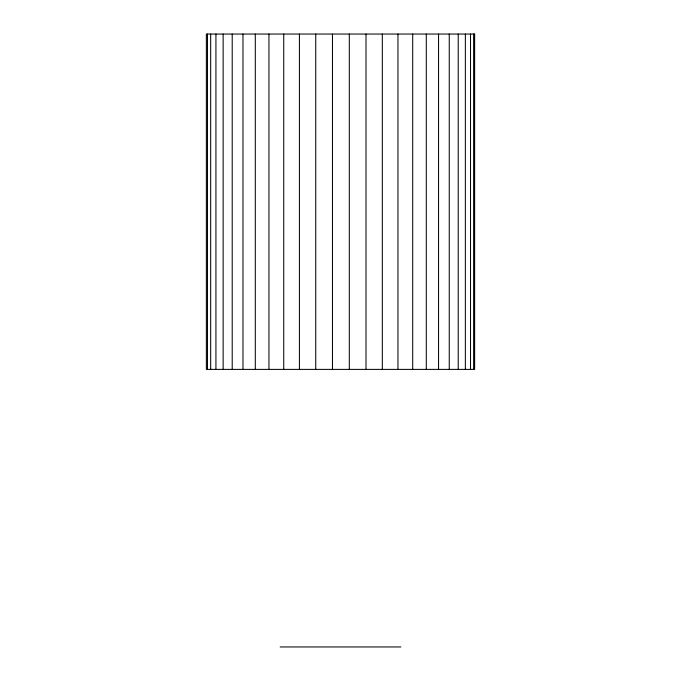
<?xml version="1.0" encoding="UTF-8"?>
<svg xmlns="http://www.w3.org/2000/svg" width="681" height="681" viewBox="0 0 681 681"><rect width="100%" height="100%" fill="white"/><g stroke="black" fill="none" stroke-linecap="round" stroke-linejoin="round"><path stroke-width="1.02" d="M280.18 646.95L400.854 646.95M473.627 34.05L473.627 369.391M470.52 34.05L470.52 369.391M465.361 34.05L465.361 369.391M458.228 34.05L458.228 369.391M449.247 34.05L449.247 369.391M438.547 34.05L438.547 369.391M426.297 34.05L426.297 369.391M412.703 34.05L412.703 369.391M397.959 34.05L397.959 369.391M382.313 34.05L382.313 369.391M366.012 34.05L366.012 369.391M349.31 34.05L349.31 369.391M332.464 34.05L332.464 369.391M315.746 34.05L315.746 369.391M299.419 34.05L299.419 369.391M283.739 34.05L283.739 369.391M268.952 34.05L268.952 369.391M255.298 34.05L255.298 369.391M242.981 34.05L242.981 369.391M232.212 34.05L232.212 369.391M223.138 34.05L223.138 369.391M215.928 34.05L215.928 369.391M210.676 34.05L210.676 369.391M207.467 34.05L207.467 369.391M474.64 34.05L206.36 34.05L206.36 369.391L474.64 369.391L474.64 34.05"/></g></svg>
